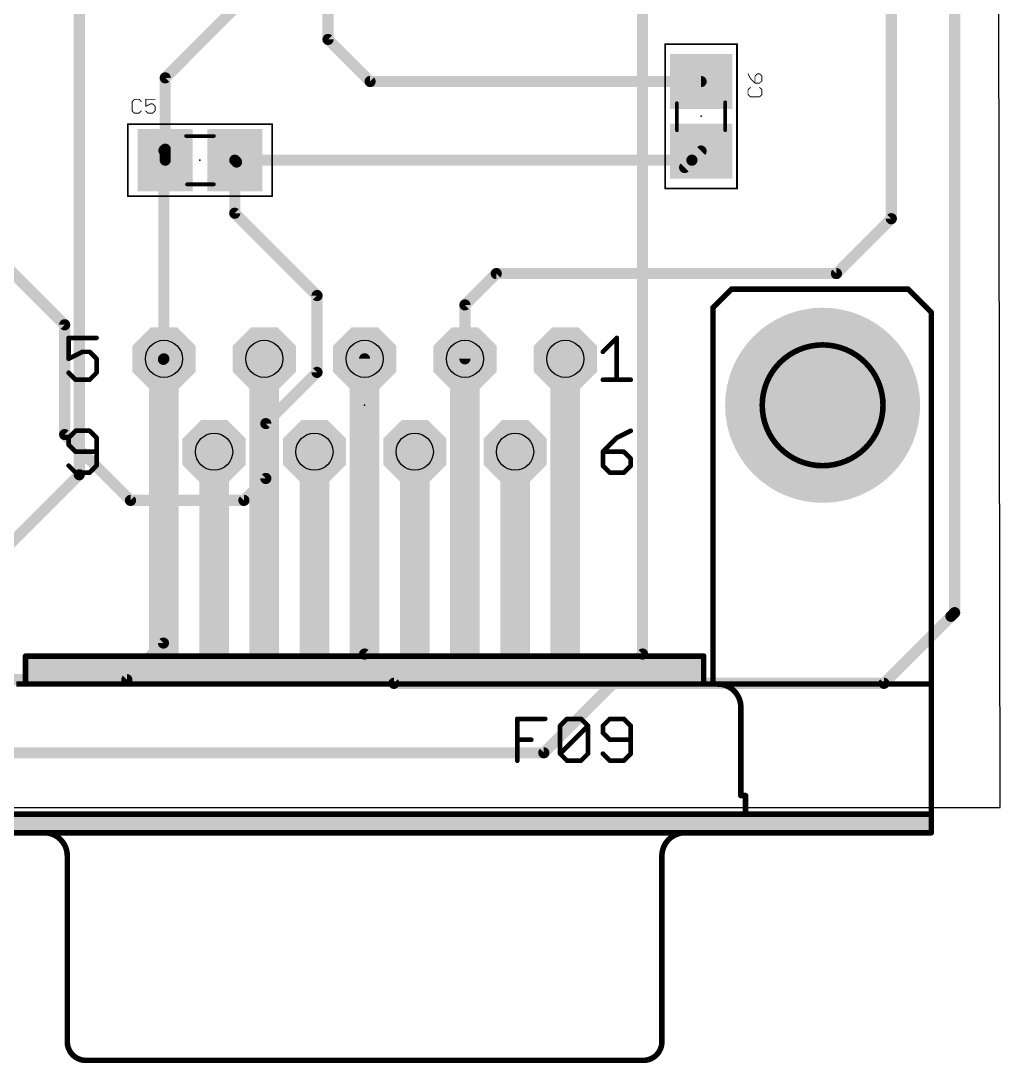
# Model space of a CAD drawing. Extents: x 0 to 100, y -7 to 67.
# Drawn here: x 73.6 to 100.38, y -6.98 to 21.51 of the extents above; entities that cross this region are included whole.
import ezdxf

# ---------------------------------------------------------------- set-up
doc = ezdxf.new("R2010")
doc.units = 0
for name, color, linetype in [('1', 12, 'CONTINUOUS'), ('16', 132, 'CONTINUOUS'), ('17', 110, 'CONTINUOUS'), ('20', 31, 'CONTINUOUS'), ('21', 253, 'CONTINUOUS'), ('23', 53, 'CONTINUOUS'), ('25', 253, 'CONTINUOUS'), ('29', 253, 'CONTINUOUS'), ('30', 253, 'CONTINUOUS'), ('39', 12, 'CONTINUOUS'), ('42', 132, 'CONTINUOUS'), ('44', 253, 'CONTINUOUS'), ('51', 253, 'CONTINUOUS')]:
    doc.layers.add(name, color=color, linetype=linetype)

# ---------------------------------------------------------------- blocks, each defined once
blk = doc.blocks.new('RECT')
blk.add_solid([(-0.5, -0.5), (0.5, -0.5), (-0.5, 0.5), (0.5, 0.5)])
blk = doc.blocks.new('OCTAGONP')
at = {"const_width": 0.5}
blk.add_lwpolyline([(-0.25, -0.1036), (-0.25, 0.1036), (-0.1036, 0.25), (0.1036, 0.25), (0.25, 0.1036), (0.25, -0.1036), (0.1036, -0.25), (-0.1036, -0.25), (-0.25, -0.1036), (-0.25, 0.1036)], dxfattribs=at)

msp = doc.modelspace()

# ---------------------------------------------------------------- linework, layer by layer
at = {"layer": '1', "const_width": 0.3048}
for points in [[(99.1313, 5.3313), (99.1313, 42.3687)], [(97.4, 16.1), (97.4, 41.5)], [(82, 26), (82, 21)], [(81, 23.4), (77.55, 19.95)], [(82, 21), (83.15, 19.85)], [(77.55, 19.95), (77.55, 18)], [(83.15, 19.85), (92.2, 19.85)], [(70, 18), (74.8, 13.2)], [(77.5136, 17.9636), (77.55, 18)], [(77.5136, 12.27), (77.5136, 17.9636)], [(77.55, 18), (77.55, 17.7)], [(91.95, 17.7), (92.2, 17.95)], [(79.45, 17.7), (91.95, 17.7)], [(79.5, 17.65), (79.45, 17.7)], [(79.45, 16.25), (79.45, 17.7)], [(91.75, 17.5), (91.95, 17.7)], [(81.7, 14), (79.45, 16.25)], [(95.9, 14.6), (97.4, 16.1)], [(85.7432, 13.7432), (86.6, 14.6)], [(86.6, 14.6), (95.9, 14.6)], [(81.7, 11.9), (81.7, 14)], [(85.7432, 12.27), (85.7432, 13.7432)], [(74.8, 13.2), (74.8, 10.2)], [(83, 4.2), (83, 12.27)], [(80.3, 10.5), (81.7, 11.9)], [(80.3, 9), (80.3, 10.5)], [(74.8, 10.2), (76.6, 8.4)], [(79.7, 8.4), (80.3, 9)], [(76.6, 8.4), (79.7, 8.4)], [(99.0894, 5.2894), (99.0313, 5.2313)], [(99.1313, 5.3313), (99.0894, 5.2894)], [(99.0313, 5.2313), (97.2, 3.4)], [(83.8, 3.4), (83, 4.2)], [(97.2, 3.4), (83.8, 3.4)]]:
    msp.add_lwpolyline(points, dxfattribs=at)
at = {"layer": '1', "const_width": 0.1524}
for points in [[(82.0539, 21.0539, 1), (81.9461, 20.9461)], [(81.9238, 21, 1), (82.0762, 21)], [(77.6262, 19.95, 1), (77.4738, 19.95)], [(77.4961, 20.0039, 1), (77.6039, 19.8961)], [(83.15, 19.9262, 1), (83.15, 19.7738)], [(83.0961, 19.7961, 1), (83.2039, 19.9039)], [(92.2, 19.7738, 1), (92.2, 19.9262)], [(77.5898, 17.9636, 1), (77.4374, 17.9636)], [(77.4597, 18.0175, 1), (77.5675, 17.9097)], [(77.6262, 18, 1), (77.4738, 18)], [(77.4738, 18, 1), (77.6262, 18)], [(77.6039, 17.9461, 1), (77.4961, 18.0539)], [(92.2539, 17.8961, 1), (92.1461, 18.0039)], [(77.4738, 17.7, 1), (77.6262, 17.7)], [(79.45, 17.7762, 1), (79.45, 17.6238)], [(79.5039, 17.7539, 1), (79.3961, 17.6461)], [(79.5262, 17.7, 1), (79.3738, 17.7)], [(79.4461, 17.5961, 1), (79.5539, 17.7039)], [(91.8961, 17.7539, 1), (92.0039, 17.6461)], [(92.0039, 17.6461, 1), (91.8961, 17.7539)], [(91.95, 17.6238, 1), (91.95, 17.7762)], [(91.6961, 17.5539, 1), (91.8039, 17.4461)], [(79.5039, 16.3039, 1), (79.3961, 16.1961)], [(79.3738, 16.25, 1), (79.5262, 16.25)], [(97.4539, 16.0461, 1), (97.3461, 16.1539)], [(97.3238, 16.1, 1), (97.4762, 16.1)], [(86.6, 14.6762, 1), (86.6, 14.5238)], [(86.6539, 14.5461, 1), (86.5461, 14.6539)], [(95.8461, 14.6539, 1), (95.9539, 14.5461)], [(95.9, 14.5238, 1), (95.9, 14.6762)], [(81.7762, 14, 1), (81.6238, 14)], [(81.6461, 13.9461, 1), (81.7539, 14.0539)], [(85.8194, 13.7432, 1), (85.667, 13.7432)], [(85.6893, 13.7971, 1), (85.7971, 13.6893)], [(74.8762, 13.2, 1), (74.7238, 13.2)], [(74.7461, 13.1461, 1), (74.8539, 13.2539)], [(77.4374, 12.27, 1), (77.5898, 12.27)], [(83.0762, 12.27, 1), (82.9238, 12.27)], [(85.667, 12.27, 1), (85.8194, 12.27)], [(81.6238, 11.9, 1), (81.7762, 11.9)], [(81.7539, 11.8461, 1), (81.6461, 11.9539)], [(80.3762, 10.5, 1), (80.2238, 10.5)], [(80.2461, 10.5539, 1), (80.3539, 10.4461)], [(74.8539, 10.2539, 1), (74.7461, 10.1461)], [(74.7238, 10.2, 1), (74.8762, 10.2)], [(80.3539, 8.9461, 1), (80.2461, 9.0539)], [(80.2238, 9, 1), (80.3762, 9)], [(76.6, 8.4762, 1), (76.6, 8.3238)], [(79.7, 8.3238, 1), (79.7, 8.4762)], [(76.5461, 8.3461, 1), (76.6539, 8.4539)], [(79.6461, 8.4539, 1), (79.7539, 8.3461)], [(99.0355, 5.3432, 1), (99.1432, 5.2355)], [(99.1432, 5.2355, 1), (99.0355, 5.3432)], [(99.1852, 5.2774, 1), (99.0774, 5.3852)], [(98.9774, 5.2852, 1), (99.0852, 5.1774)], [(99.0852, 5.1774, 1), (98.9774, 5.2852)], [(99.0551, 5.3313, 1), (99.2075, 5.3313)], [(83.0539, 4.2539, 1), (82.9461, 4.1461)], [(82.9238, 4.2, 1), (83.0762, 4.2)], [(83.8, 3.4762, 1), (83.8, 3.3238)], [(83.7461, 3.3461, 1), (83.8539, 3.4539)], [(97.1461, 3.4539, 1), (97.2539, 3.3461)], [(97.2, 3.3238, 1), (97.2, 3.4762)]]:
    msp.add_lwpolyline(points, format="xyb", dxfattribs=at)
at = {"layer": '16', "const_width": 0.3048}
for points in [[(90.6, 4.2), (90.6, 31.9)], [(75.2, 24.3), (75.2, 9.1)], [(77.5, 12.2564), (77.5136, 12.27)], [(77.5, 4.5), (77.5, 12.2564)], [(75.2, 9.1), (72, 5.9)], [(76.5, 3.5), (77.5, 4.5)], [(87.9, 1.5), (90.6, 4.2)], [(53.6, 3.5), (76.5, 3.5)], [(42.2, 1.5), (87.9, 1.5)]]:
    msp.add_lwpolyline(points, dxfattribs=at)
at = {"layer": '16', "const_width": 0.1524}
for points in [[(77.5762, 12.2564, 1), (77.4238, 12.2564)], [(77.4461, 12.3103, 1), (77.5539, 12.2025)], [(77.5675, 12.2161, 1), (77.4597, 12.3239)], [(75.1238, 9.1, 1), (75.2762, 9.1)], [(75.2539, 9.0461, 1), (75.1461, 9.1539)], [(77.4238, 4.5, 1), (77.5762, 4.5)], [(77.5539, 4.4461, 1), (77.4461, 4.5539)], [(90.5238, 4.2, 1), (90.6762, 4.2)], [(90.6539, 4.1461, 1), (90.5461, 4.2539)], [(76.4461, 3.5539, 1), (76.5539, 3.4461)], [(76.5, 3.4238, 1), (76.5, 3.5762)], [(87.8461, 1.5539, 1), (87.9539, 1.4461)], [(87.9, 1.4238, 1), (87.9, 1.5762)]]:
    msp.add_lwpolyline(points, format="xyb", dxfattribs=at)
at = {"layer": '20'}
for p, q in [((100.3761, 0.006), (100.2561, 66.706)), ((0.0561, 0.006), (100.3761, 0.006))]:
    msp.add_line(p, q, dxfattribs=at)
msp.add_circle((95.5222, 11), 1.651, dxfattribs=at)
at = {"layer": '21'}
for points, const_width in [([(93.033, 14.175), (92.525, 13.667)], 0.1524), ([(93.033, 14.175), (97.859, 14.175)], 0.1524), ([(97.859, 14.175), (98.494, 13.54)], 0.1524), ([(92.525, 13.667), (92.525, 3.38)], 0.1524), ([(98.494, 13.54), (98.494, 3.507)], 0.1524), ([(75.6718, 12.8425), (74.9091, 12.8425)], 0.127), ([(74.9091, 12.8425), (74.9091, 12.2705)], 0.127), ([(89.5141, 12.4611), (89.8954, 12.8425)], 0.127), ([(89.8954, 12.8425), (89.8954, 11.6985)], 0.127), ([(74.9091, 12.2705), (75.2904, 12.4611)], 0.127), ([(75.2904, 12.4611), (75.4811, 12.4611)], 0.127), ([(75.4811, 12.4611), (75.6718, 12.2705)], 0.127), ([(75.6718, 12.2705), (75.6718, 11.8892)], 0.127), ([(75.0998, 11.6985), (74.9091, 11.8892)], 0.127), ([(75.4811, 11.6985), (75.0998, 11.6985)], 0.127), ([(75.6718, 11.8892), (75.4811, 11.6985)], 0.127), ([(89.5141, 11.6985), (90.2768, 11.6985)], 0.127), ([(75.0998, 10.3025), (74.9091, 10.1118)], 0.127), ([(75.4811, 10.3025), (75.0998, 10.3025)], 0.127), ([(75.6718, 10.1118), (75.4811, 10.3025)], 0.127), ([(90.2768, 10.3025), (89.8954, 10.1118)], 0.127), ([(74.9091, 10.1118), (74.9091, 9.9212)], 0.127), ([(74.9091, 9.9212), (75.0998, 9.7305)], 0.127), ([(75.6718, 9.3492), (75.6718, 10.1118)], 0.127), ([(89.8954, 10.1118), (89.5141, 9.7305)], 0.127), ([(75.0998, 9.7305), (75.6718, 9.7305)], 0.127), ([(89.5141, 9.7305), (89.5141, 9.3492)], 0.127), ([(90.0861, 9.7305), (89.5141, 9.7305)], 0.127), ([(90.2768, 9.5398), (90.0861, 9.7305)], 0.127), ([(74.9091, 9.3492), (75.0998, 9.1585)], 0.127), ([(75.4811, 9.1585), (75.6718, 9.3492)], 0.127), ([(89.5141, 9.3492), (89.7048, 9.1585)], 0.127), ([(90.0861, 9.1585), (90.2768, 9.3492)], 0.127), ([(90.2768, 9.3492), (90.2768, 9.5398)], 0.127), ([(75.0998, 9.1585), (75.4811, 9.1585)], 0.127), ([(89.7048, 9.1585), (90.0861, 9.1585)], 0.127), ([(92.271, 4.142), (73.729, 4.142)], 0.1524), ([(73.729, 3.38), (73.729, 4.142)], 0.1524), ([(92.271, 3.38), (92.271, 4.142)], 0.1524), ([(73.729, 3.38), (73.475, 3.38)], 0.1524), ([(92.271, 3.38), (73.729, 3.38)], 0.1524), ([(92.525, 3.38), (92.271, 3.38)], 0.1524), ([(93.414, 3.38), (92.525, 3.38)], 0.1524), ([(98.494, 3.38), (93.414, 3.38)], 0.1524), ([(98.494, 3.38), (98.494, 3.507)], 0.1524), ([(98.494, 3.38), (98.494, 0.332)], 0.1524), ([(93.287, 2.745), (93.287, 0.332)], 0.1524), ([(87.1753, 1.2845), (87.1753, 2.4285)], 0.127), ([(87.1753, 2.4285), (87.938, 2.4285)], 0.127), ([(88.3447, 2.2378), (88.5354, 2.4285)], 0.127), ([(88.3447, 1.4752), (88.3447, 2.2378)], 0.127), ([(88.3447, 1.4752), (89.1074, 2.2378)], 0.127), ([(88.5354, 2.4285), (88.9167, 2.4285)], 0.127), ([(88.9167, 2.4285), (89.1074, 2.2378)], 0.127), ([(89.1074, 2.2378), (89.1074, 1.4752)], 0.127), ([(89.7048, 2.4285), (89.5141, 2.2378)], 0.127), ([(89.5141, 2.2378), (89.5141, 2.0472)], 0.127), ([(90.0861, 2.4285), (89.7048, 2.4285)], 0.127), ([(90.2767, 2.2378), (90.0861, 2.4285)], 0.127), ([(90.2767, 1.4752), (90.2767, 2.2378)], 0.127), ([(89.5141, 2.0472), (89.7048, 1.8565)], 0.127), ([(87.1753, 1.8565), (87.5566, 1.8565)], 0.127), ([(89.7048, 1.8565), (90.2767, 1.8565)], 0.127), ([(88.5354, 1.2845), (88.3447, 1.4752)], 0.127), ([(89.1074, 1.4752), (88.9167, 1.2845)], 0.127), ([(89.5141, 1.4752), (89.7048, 1.2845)], 0.127), ([(90.0861, 1.2845), (90.2767, 1.4752)], 0.127), ([(88.9167, 1.2845), (88.5354, 1.2845)], 0.127), ([(89.7048, 1.2845), (90.0861, 1.2845)], 0.127), ([(93.414, 0.332), (93.287, 0.332)], 0.1524), ([(93.414, 0.332), (93.414, -0.176)], 0.1524), ([(98.494, 0.332), (98.494, -0.176)], 0.1524), ([(93.414, -0.176), (72.586, -0.176)], 0.1524), ([(95.954, -0.176), (93.414, -0.176)], 0.1524), ([(98.494, -0.176), (95.954, -0.176)], 0.1524), ([(98.494, -0.176), (98.494, -0.684)], 0.1524), ([(75.253, -0.684), (67.506, -0.684)], 0.1524), ([(75.253, -0.684), (90.747, -0.684)], 0.1524), ([(98.494, -0.684), (90.747, -0.684)], 0.1524), ([(74.872, -1.319), (74.872, -6.399)], 0.1524), ([(91.128, -1.319), (91.128, -6.399)], 0.1524), ([(75.634, -6.907), (75.38, -6.907)], 0.1524), ([(90.366, -6.907), (75.634, -6.907)], 0.1524), ([(90.62, -6.907), (90.366, -6.907)], 0.1524)]:
    msp.add_lwpolyline(points, dxfattribs=dict(at, const_width=const_width))
for points, const_width in [([(93.033, 14.2131, 1), (93.033, 14.1369)], 0.0762), ([(93.0599, 14.1481, 1), (93.0061, 14.2019)], 0.0762), ([(97.8859, 14.2019, 1), (97.8321, 14.1481)], 0.0762), ([(97.859, 14.1369, 1), (97.859, 14.2131)], 0.0762), ([(92.5631, 13.667, 1), (92.4869, 13.667)], 0.0762), ([(92.4981, 13.6939, 1), (92.5519, 13.6401)], 0.0762), ([(98.5321, 13.54, 1), (98.4559, 13.54)], 0.0762), ([(98.4671, 13.5131, 1), (98.5209, 13.5669)], 0.0762), ([(74.9409, 12.8425, 1), (74.8774, 12.8425)], 0.0635), ([(74.9091, 12.8742, 1), (74.9091, 12.8107)], 0.0635), ([(75.6718, 12.8107, 1), (75.6718, 12.8742)], 0.0635), ([(89.9272, 12.8425, 1), (89.8637, 12.8425)], 0.0635), ([(89.9179, 12.82, 1), (89.873, 12.8649)], 0.0635), ([(95.5222, 9.349, 1), (95.5222, 12.651, 1), (95.5222, 9.349)], 0.1524), ([(74.8949, 12.2989, 1), (74.9233, 12.2421)], 0.0635), ([(74.8774, 12.2705, 1), (74.9409, 12.2705)], 0.0635), ([(75.2904, 12.4929, 1), (75.2904, 12.4294)], 0.0635), ([(75.3046, 12.4328, 1), (75.2762, 12.4895)], 0.0635), ([(75.5035, 12.4836, 1), (75.4586, 12.4387)], 0.0635), ([(75.4811, 12.4294, 1), (75.4811, 12.4929)], 0.0635), ([(75.7035, 12.2705, 1), (75.64, 12.2705)], 0.0635), ([(75.6493, 12.248, 1), (75.6942, 12.2929)], 0.0635), ([(89.4917, 12.4836, 1), (89.5366, 12.4387)], 0.0635), ([(74.9316, 11.9116, 1), (74.8867, 11.8667)], 0.0635), ([(75.0998, 11.7303, 1), (75.0998, 11.6668)], 0.0635), ([(75.0773, 11.676, 1), (75.1222, 11.721)], 0.0635), ([(75.4586, 11.721, 1), (75.5035, 11.676)], 0.0635), ([(75.4811, 11.6668, 1), (75.4811, 11.7303)], 0.0635), ([(75.64, 11.8892, 1), (75.7035, 11.8892)], 0.0635), ([(75.6942, 11.8667, 1), (75.6493, 11.9116)], 0.0635), ([(89.5141, 11.7303, 1), (89.5141, 11.6668)], 0.0635), ([(89.8637, 11.6985, 1), (89.9272, 11.6985)], 0.0635), ([(90.2768, 11.6668, 1), (90.2768, 11.7303)], 0.0635), ([(75.0998, 10.3342, 1), (75.0998, 10.2707)], 0.0635), ([(75.1222, 10.28, 1), (75.0773, 10.3249)], 0.0635), ([(75.5035, 10.3249, 1), (75.4586, 10.28)], 0.0635), ([(75.4811, 10.2707, 1), (75.4811, 10.3342)], 0.0635), ([(90.291, 10.2741, 1), (90.2626, 10.3309)], 0.0635), ([(74.9409, 10.1118, 1), (74.8774, 10.1118)], 0.0635), ([(74.8867, 10.1343, 1), (74.9316, 10.0894)], 0.0635), ([(74.9316, 9.9436, 1), (74.8867, 9.8987)], 0.0635), ([(75.7035, 10.1118, 1), (75.64, 10.1118)], 0.0635), ([(75.6493, 10.0894, 1), (75.6942, 10.1343)], 0.0635), ([(89.8812, 10.1402, 1), (89.9096, 10.0834)], 0.0635), ([(89.9179, 10.0894, 1), (89.873, 10.1343)], 0.0635), ([(74.8774, 9.9212, 1), (74.9409, 9.9212)], 0.0635), ([(75.0998, 9.7622, 1), (75.0998, 9.6987)], 0.0635), ([(75.0773, 9.708, 1), (75.1222, 9.7529)], 0.0635), ([(75.6718, 9.6987, 1), (75.6718, 9.7622)], 0.0635), ([(89.5459, 9.7305, 1), (89.4824, 9.7305)], 0.0635), ([(89.5141, 9.7622, 1), (89.5141, 9.6987)], 0.0635), ([(89.4917, 9.7529, 1), (89.5366, 9.708)], 0.0635), ([(90.1085, 9.7529, 1), (90.0636, 9.708)], 0.0635), ([(90.0861, 9.6987, 1), (90.0861, 9.7622)], 0.0635), ([(74.9316, 9.3716, 1), (74.8867, 9.3267)], 0.0635), ([(75.6942, 9.3267, 1), (75.6493, 9.3716)], 0.0635), ([(89.5366, 9.3716, 1), (89.4917, 9.3267)], 0.0635), ([(90.3085, 9.5398, 1), (90.245, 9.5398)], 0.0635), ([(90.2543, 9.5174, 1), (90.2992, 9.5623)], 0.0635), ([(90.2992, 9.3267, 1), (90.2543, 9.3716)], 0.0635), ([(75.0998, 9.1903, 1), (75.0998, 9.1267)], 0.0635), ([(75.0773, 9.136, 1), (75.1222, 9.181)], 0.0635), ([(75.4586, 9.181, 1), (75.5035, 9.136)], 0.0635), ([(75.4811, 9.1267, 1), (75.4811, 9.1903)], 0.0635), ([(75.64, 9.3492, 1), (75.7035, 9.3492)], 0.0635), ([(89.4824, 9.3492, 1), (89.5459, 9.3492)], 0.0635), ([(89.7048, 9.1903, 1), (89.7048, 9.1267)], 0.0635), ([(89.6823, 9.136, 1), (89.7272, 9.181)], 0.0635), ([(90.0636, 9.181, 1), (90.1085, 9.136)], 0.0635), ([(90.0861, 9.1267, 1), (90.0861, 9.1903)], 0.0635), ([(90.245, 9.3492, 1), (90.3085, 9.3492)], 0.0635), ([(73.729, 4.1801, 1), (73.729, 4.1039)], 0.0762), ([(73.7671, 4.142, 1), (73.6909, 4.142)], 0.0762), ([(92.3091, 4.142, 1), (92.2329, 4.142)], 0.0762), ([(92.271, 4.1039, 1), (92.271, 4.1801)], 0.0762), ([(73.729, 3.4181, 1), (73.729, 3.3419)], 0.0762), ([(73.729, 3.3419, 1), (73.729, 3.4181)], 0.0762), ([(92.271, 3.4181, 1), (92.271, 3.3419)], 0.0762), ([(92.271, 3.3419, 1), (92.271, 3.4181)], 0.0762), ([(92.525, 3.4181, 1), (92.525, 3.3419)], 0.0762), ([(92.525, 3.3419, 1), (92.525, 3.4181)], 0.0762), ([(93.287, 2.745, 0.4142), (92.652, 3.38)], 0.1524), ([(92.652, 3.4181, 1), (92.652, 3.3419)], 0.0762), ([(93.414, 3.4181, 1), (93.414, 3.3419)], 0.0762), ([(93.414, 3.3419, 1), (93.414, 3.4181)], 0.0762), ([(98.5321, 3.507, 1), (98.4559, 3.507)], 0.0762), ([(98.4559, 3.507, 1), (98.5321, 3.507)], 0.0762), ([(98.5321, 3.38, 1), (98.4559, 3.38)], 0.0762), ([(98.494, 3.3419, 1), (98.494, 3.4181)], 0.0762), ([(73.6909, 3.38, 1), (73.7671, 3.38)], 0.0762), ([(92.2329, 3.38, 1), (92.3091, 3.38)], 0.0762), ([(92.4869, 3.38, 1), (92.5631, 3.38)], 0.0762), ([(98.4559, 3.38, 1), (98.5321, 3.38)], 0.0762), ([(93.3251, 2.745, 1), (93.2489, 2.745)], 0.0762), ([(93.2489, 2.745, 1), (93.3251, 2.745)], 0.0762), ([(87.1753, 2.4602, 1), (87.1753, 2.3967)], 0.0635), ([(87.2071, 2.4285, 1), (87.1436, 2.4285)], 0.0635), ([(87.938, 2.3967, 1), (87.938, 2.4602)], 0.0635), ([(88.3222, 2.2603, 1), (88.3672, 2.2154)], 0.0635), ([(88.3765, 2.2378, 1), (88.313, 2.2378)], 0.0635), ([(88.5354, 2.4602, 1), (88.5354, 2.3967)], 0.0635), ([(88.5578, 2.406, 1), (88.5129, 2.4509)], 0.0635), ([(88.9391, 2.4509, 1), (88.8942, 2.406)], 0.0635), ([(88.9167, 2.3967, 1), (88.9167, 2.4602)], 0.0635), ([(89.1391, 2.2378, 1), (89.0756, 2.2378)], 0.0635), ([(89.1298, 2.2154, 1), (89.0849, 2.2603)], 0.0635), ([(89.0849, 2.2154, 1), (89.1298, 2.2603)], 0.0635), ([(89.5458, 2.2378, 1), (89.4823, 2.2378)], 0.0635), ([(89.4916, 2.2603, 1), (89.5365, 2.2154)], 0.0635), ([(89.7048, 2.4602, 1), (89.7048, 2.3967)], 0.0635), ([(89.7272, 2.406, 1), (89.6823, 2.4509)], 0.0635), ([(90.1085, 2.4509, 1), (90.0636, 2.406)], 0.0635), ([(90.0861, 2.3967, 1), (90.0861, 2.4602)], 0.0635), ([(90.3085, 2.2378, 1), (90.245, 2.2378)], 0.0635), ([(90.2543, 2.2154, 1), (90.2992, 2.2603)], 0.0635), ([(89.4823, 2.0472, 1), (89.5458, 2.0472)], 0.0635), ([(89.5365, 2.0696, 1), (89.4916, 2.0247)], 0.0635), ([(87.1753, 1.8882, 1), (87.1753, 1.8247)], 0.0635), ([(87.5566, 1.8247, 1), (87.5566, 1.8882)], 0.0635), ([(89.7048, 1.8882, 1), (89.7048, 1.8247)], 0.0635), ([(89.6823, 1.834, 1), (89.7272, 1.8789)], 0.0635), ([(90.2767, 1.8247, 1), (90.2767, 1.8882)], 0.0635), ([(88.3672, 1.4976, 1), (88.3222, 1.4527)], 0.0635), ([(88.3222, 1.4976, 1), (88.3672, 1.4527)], 0.0635), ([(88.313, 1.4752, 1), (88.3765, 1.4752)], 0.0635), ([(89.0756, 1.4752, 1), (89.1391, 1.4752)], 0.0635), ([(89.1298, 1.4527, 1), (89.0849, 1.4976)], 0.0635), ([(89.5365, 1.4976, 1), (89.4916, 1.4527)], 0.0635), ([(90.245, 1.4752, 1), (90.3085, 1.4752)], 0.0635), ([(90.2992, 1.4527, 1), (90.2543, 1.4976)], 0.0635), ([(87.1436, 1.2845, 1), (87.2071, 1.2845)], 0.0635), ([(88.5354, 1.3162, 1), (88.5354, 1.2528)], 0.0635), ([(88.5129, 1.262, 1), (88.5578, 1.307)], 0.0635), ([(88.8942, 1.307, 1), (88.9391, 1.262)], 0.0635), ([(88.9167, 1.2528, 1), (88.9167, 1.3162)], 0.0635), ([(89.7048, 1.3162, 1), (89.7048, 1.2528)], 0.0635), ([(89.6823, 1.262, 1), (89.7272, 1.307)], 0.0635), ([(90.0636, 1.307, 1), (90.1085, 1.262)], 0.0635), ([(90.0861, 1.2528, 1), (90.0861, 1.3162)], 0.0635), ([(93.287, 0.3701, 1), (93.287, 0.2939)], 0.0762), ([(93.2489, 0.332, 1), (93.3251, 0.332)], 0.0762), ([(93.4521, 0.332, 1), (93.3759, 0.332)], 0.0762), ([(93.414, 0.2939, 1), (93.414, 0.3701)], 0.0762), ([(98.5321, 0.332, 1), (98.4559, 0.332)], 0.0762), ([(98.4559, 0.332, 1), (98.5321, 0.332)], 0.0762), ([(93.414, -0.1379, 1), (93.414, -0.2141)], 0.0762), ([(93.3759, -0.176, 1), (93.4521, -0.176)], 0.0762), ([(93.414, -0.2141, 1), (93.414, -0.1379)], 0.0762), ([(95.954, -0.1379, 1), (95.954, -0.2141)], 0.0762), ([(95.954, -0.2141, 1), (95.954, -0.1379)], 0.0762), ([(98.5321, -0.176, 1), (98.4559, -0.176)], 0.0762), ([(98.4559, -0.176, 1), (98.5321, -0.176)], 0.0762), ([(98.494, -0.2141, 1), (98.494, -0.1379)], 0.0762), ([(74.872, -1.319, 0.4142), (74.237, -0.684)], 0.1524), ([(74.237, -0.6459, 1), (74.237, -0.7221)], 0.0762), ([(75.253, -0.6459, 1), (75.253, -0.7221)], 0.0762), ([(75.253, -0.7221, 1), (75.253, -0.6459)], 0.0762), ([(90.747, -0.6459, 1), (90.747, -0.7221)], 0.0762), ([(90.747, -0.7221, 1), (90.747, -0.6459)], 0.0762), ([(91.763, -0.684, 0.4142), (91.128, -1.319)], 0.1524), ([(91.763, -0.7221, 1), (91.763, -0.6459)], 0.0762), ([(98.4559, -0.684, 1), (98.5321, -0.684)], 0.0762), ([(98.494, -0.7221, 1), (98.494, -0.6459)], 0.0762), ([(74.9101, -1.319, 1), (74.8339, -1.319)], 0.0762), ([(74.8339, -1.319, 1), (74.9101, -1.319)], 0.0762), ([(91.1661, -1.319, 1), (91.0899, -1.319)], 0.0762), ([(91.0899, -1.319, 1), (91.1661, -1.319)], 0.0762), ([(74.872, -6.399, 0.4142), (75.38, -6.907)], 0.1524), ([(74.9101, -6.399, 1), (74.8339, -6.399)], 0.0762), ([(74.8339, -6.399, 1), (74.9101, -6.399)], 0.0762), ([(90.62, -6.907, 0.4142), (91.128, -6.399)], 0.1524), ([(91.1661, -6.399, 1), (91.0899, -6.399)], 0.0762), ([(91.0899, -6.399, 1), (91.1661, -6.399)], 0.0762), ([(75.38, -6.8689, 1), (75.38, -6.9451)], 0.0762), ([(75.38, -6.9451, 1), (75.38, -6.8689)], 0.0762), ([(75.634, -6.8689, 1), (75.634, -6.9451)], 0.0762), ([(75.634, -6.9451, 1), (75.634, -6.8689)], 0.0762), ([(90.366, -6.8689, 1), (90.366, -6.9451)], 0.0762), ([(90.366, -6.9451, 1), (90.366, -6.8689)], 0.0762), ([(90.62, -6.8689, 1), (90.62, -6.9451)], 0.0762), ([(90.62, -6.9451, 1), (90.62, -6.8689)], 0.0762)]:
    msp.add_lwpolyline(points, format="xyb", dxfattribs=dict(at, const_width=const_width))
at = {"layer": '23'}
for p in [(92.2, 18.9), (78.5, 17.7), (83, 11)]:
    msp.add_point(p, dxfattribs=at)
at = {"layer": '25', "const_width": 0.0254}
for points in [[(93.4824, 20.0627), (93.5459, 19.9356)], [(93.5459, 19.9356), (93.673, 19.8085)], [(93.7366, 20.0627), (93.673, 19.9992)], [(93.673, 19.9992), (93.673, 19.8085)], [(93.8001, 20.0627), (93.7366, 20.0627)], [(93.8637, 19.9992), (93.8001, 20.0627)], [(93.8637, 19.872), (93.8637, 19.9992)], [(93.5459, 19.6885), (93.4824, 19.6249)], [(93.673, 19.8085), (93.8001, 19.8085)], [(93.8001, 19.8085), (93.8637, 19.872)], [(93.8637, 19.6249), (93.8001, 19.6885)], [(76.7063, 19.364), (76.6427, 19.3005)], [(76.8334, 19.364), (76.7063, 19.364)], [(76.8969, 19.3005), (76.8334, 19.364)], [(77.2711, 19.364), (77.0169, 19.364)], [(77.0169, 19.364), (77.0169, 19.1734)], [(93.4824, 19.6249), (93.4824, 19.4978)], [(93.4824, 19.4978), (93.5459, 19.4343)], [(93.5459, 19.4343), (93.8001, 19.4343)], [(93.8001, 19.4343), (93.8637, 19.4978)], [(93.8637, 19.4978), (93.8637, 19.6249)], [(76.6427, 19.3005), (76.6427, 19.0463)], [(77.0169, 19.1734), (77.144, 19.2369)], [(77.144, 19.2369), (77.2076, 19.2369)], [(77.2076, 19.2369), (77.2711, 19.1734)], [(77.2711, 19.1734), (77.2711, 19.0463)], [(76.6427, 19.0463), (76.7063, 18.9827)], [(76.7063, 18.9827), (76.8334, 18.9827)], [(76.8334, 18.9827), (76.8969, 19.0463)], [(77.0805, 18.9827), (77.0169, 19.0463)], [(77.2076, 18.9827), (77.0805, 18.9827)], [(77.2711, 19.0463), (77.2076, 18.9827)]]:
    msp.add_lwpolyline(points, dxfattribs=at)
at = {"layer": '25', "const_width": 0.0127}
for points in [[(93.4881, 20.0655, 1), (93.4767, 20.0599)], [(93.5504, 19.9401, 1), (93.5414, 19.9311)], [(93.5403, 19.9328, 1), (93.5516, 19.9384)], [(93.6685, 20.0036, 1), (93.6775, 19.9947)], [(93.6794, 19.9992, 1), (93.6667, 19.9992)], [(93.7366, 20.0691, 1), (93.7366, 20.0564)], [(93.7411, 20.0582, 1), (93.7321, 20.0672)], [(93.8046, 20.0672, 1), (93.7957, 20.0582)], [(93.8001, 20.0564, 1), (93.8001, 20.0691)], [(93.8701, 19.9992, 1), (93.8574, 19.9992)], [(93.8592, 19.9947, 1), (93.8682, 20.0036)], [(93.5504, 19.684, 1), (93.5414, 19.693)], [(93.673, 19.8148, 1), (93.673, 19.8021)], [(93.6667, 19.8085, 1), (93.6794, 19.8085)], [(93.6685, 19.804, 1), (93.6775, 19.813)], [(93.7957, 19.813, 1), (93.8046, 19.804)], [(93.8046, 19.693, 1), (93.7957, 19.684)], [(93.8001, 19.8021, 1), (93.8001, 19.8148)], [(93.8574, 19.872, 1), (93.8701, 19.872)], [(93.8682, 19.8676, 1), (93.8592, 19.8765)], [(76.7063, 19.3704, 1), (76.7063, 19.3577)], [(76.7107, 19.3595, 1), (76.7018, 19.3685)], [(76.8379, 19.3685, 1), (76.8289, 19.3595)], [(76.8334, 19.3577, 1), (76.8334, 19.3704)], [(77.0169, 19.3704, 1), (77.0169, 19.3577)], [(77.0233, 19.364, 1), (77.0106, 19.364)], [(77.2711, 19.3577, 1), (77.2711, 19.3704)], [(93.4887, 19.6249, 1), (93.476, 19.6249)], [(93.4779, 19.6294, 1), (93.4869, 19.6205)], [(93.4869, 19.5023, 1), (93.4779, 19.4933)], [(93.476, 19.4978, 1), (93.4887, 19.4978)], [(93.5459, 19.4406, 1), (93.5459, 19.4279)], [(93.5414, 19.4298, 1), (93.5504, 19.4388)], [(93.7957, 19.4388, 1), (93.8046, 19.4298)], [(93.8001, 19.4279, 1), (93.8001, 19.4406)], [(93.8701, 19.6249, 1), (93.8574, 19.6249)], [(93.8574, 19.4978, 1), (93.8701, 19.4978)], [(93.8592, 19.6205, 1), (93.8682, 19.6294)], [(93.8682, 19.4933, 1), (93.8592, 19.5023)], [(76.6382, 19.305, 1), (76.6472, 19.296)], [(76.6491, 19.3005, 1), (76.6364, 19.3005)], [(76.8924, 19.296, 1), (76.9014, 19.305)], [(77.0141, 19.179, 1), (77.0197, 19.1677)], [(77.0106, 19.1734, 1), (77.0233, 19.1734)], [(77.144, 19.2433, 1), (77.144, 19.2306)], [(77.1469, 19.2312, 1), (77.1412, 19.2426)], [(77.2121, 19.2414, 1), (77.2031, 19.2324)], [(77.2076, 19.2306, 1), (77.2076, 19.2433)], [(77.2775, 19.1734, 1), (77.2648, 19.1734)], [(77.2666, 19.1689, 1), (77.2756, 19.1779)], [(76.6472, 19.0507, 1), (76.6382, 19.0418)], [(76.6364, 19.0463, 1), (76.6491, 19.0463)], [(76.7063, 18.9891, 1), (76.7063, 18.9764)], [(76.7018, 18.9782, 1), (76.7107, 18.9872)], [(76.8289, 18.9872, 1), (76.8379, 18.9782)], [(76.8334, 18.9764, 1), (76.8334, 18.9891)], [(76.9014, 19.0418, 1), (76.8924, 19.0507)], [(77.0214, 19.0507, 1), (77.0124, 19.0418)], [(77.0805, 18.9891, 1), (77.0805, 18.9764)], [(77.076, 18.9782, 1), (77.0849, 18.9872)], [(77.2031, 18.9872, 1), (77.2121, 18.9782)], [(77.2076, 18.9764, 1), (77.2076, 18.9891)], [(77.2648, 19.0463, 1), (77.2775, 19.0463)], [(77.2756, 19.0418, 1), (77.2666, 19.0507)]]:
    msp.add_lwpolyline(points, format="xyb", dxfattribs=at)
at = {"layer": '29', "const_width": 1.7526}
msp.add_lwpolyline([(95.5222, 10.1237, 1), (95.5222, 11.8763, 1), (95.5222, 10.1237)], format="xyb", dxfattribs=at)
at = {"layer": '30', "const_width": 1.7526}
msp.add_lwpolyline([(95.5222, 10.1237, 1), (95.5222, 11.8763, 1), (95.5222, 10.1237)], format="xyb", dxfattribs=at)
at = {"layer": '39', "const_width": 0.0508}
for points in [[(91.217, 16.927), (91.217, 20.873)], [(91.217, 20.873), (93.183, 20.873)], [(93.183, 20.873), (93.183, 16.927)], [(76.527, 18.683), (80.473, 18.683)], [(76.527, 16.717), (76.527, 18.683)], [(80.473, 18.683), (80.473, 16.717)], [(93.183, 16.927), (91.217, 16.927)], [(80.473, 16.717), (76.527, 16.717)]]:
    msp.add_lwpolyline(points, dxfattribs=at)
at = {"layer": '39', "const_width": 0.0254}
for points in [[(91.2297, 20.873, 1), (91.2043, 20.873)], [(91.217, 20.8857, 1), (91.217, 20.8603)], [(93.1957, 20.873, 1), (93.1703, 20.873)], [(93.183, 20.8603, 1), (93.183, 20.8857)], [(76.527, 18.6957, 1), (76.527, 18.6703)], [(76.5397, 18.683, 1), (76.5143, 18.683)], [(80.4857, 18.683, 1), (80.4603, 18.683)], [(80.473, 18.6703, 1), (80.473, 18.6957)], [(91.217, 16.9397, 1), (91.217, 16.9143)], [(91.2043, 16.927, 1), (91.2297, 16.927)], [(93.1703, 16.927, 1), (93.1957, 16.927)], [(93.183, 16.9143, 1), (93.183, 16.9397)], [(76.527, 16.7297, 1), (76.527, 16.7043)], [(76.5143, 16.717, 1), (76.5397, 16.717)], [(80.4603, 16.717, 1), (80.4857, 16.717)], [(80.473, 16.7043, 1), (80.473, 16.7297)]]:
    msp.add_lwpolyline(points, format="xyb", dxfattribs=at)
at = {"layer": '42', "const_width": 2.667}
msp.add_lwpolyline([(95.5222, 9.6665, 1), (95.5222, 12.3335, 1), (95.5222, 9.6665)], format="xyb", dxfattribs=at)
at = {"layer": '44'}
for centre in [(77.5136, 12.27), (80.2568, 12.27), (83, 12.27), (85.7432, 12.27), (88.4864, 12.27), (78.8852, 9.73), (81.6284, 9.73), (84.3716, 9.73), (87.1148, 9.73)]:
    msp.add_circle(centre, 0.508, dxfattribs=at)
at = {"layer": '51'}
for points, const_width in [([(91.54, 19.256), (91.54, 18.519)], 0.1016), ([(92.86, 19.281), (92.86, 18.519)], 0.1016), ([(78.119, 18.36), (78.881, 18.36)], 0.1016), ([(78.144, 17.04), (78.881, 17.04)], 0.1016), ([(77.5136, 12.143), (77.5136, 11.127)], 0.8128), ([(80.2568, 12.143), (80.2568, 11.127)], 0.8128), ([(83, 12.143), (83, 11.127)], 0.8128), ([(85.7432, 12.143), (85.7432, 11.127)], 0.8128), ([(88.4864, 12.143), (88.4864, 11.127)], 0.8128), ([(78.8852, 9.603), (78.8852, 8.587)], 0.8128), ([(81.6284, 9.603), (81.6284, 8.587)], 0.8128), ([(84.3716, 9.603), (84.3716, 8.587)], 0.8128), ([(87.1148, 9.603), (87.1148, 8.587)], 0.8128)]:
    msp.add_lwpolyline(points, dxfattribs=dict(at, const_width=const_width))
for points, const_width in [([(91.5654, 19.256, 1), (91.5146, 19.256)], 0.0508), ([(92.8854, 19.281, 1), (92.8346, 19.281)], 0.0508), ([(91.5146, 18.519, 1), (91.5654, 18.519)], 0.0508), ([(92.8346, 18.519, 1), (92.8854, 18.519)], 0.0508), ([(78.119, 18.3854, 1), (78.119, 18.3346)], 0.0508), ([(78.881, 18.3346, 1), (78.881, 18.3854)], 0.0508), ([(78.144, 17.0654, 1), (78.144, 17.0146)], 0.0508), ([(78.881, 17.0146, 1), (78.881, 17.0654)], 0.0508), ([(77.7168, 12.143, 1), (77.3104, 12.143)], 0.4064), ([(80.46, 12.143, 1), (80.0536, 12.143)], 0.4064), ([(83.2032, 12.143, 1), (82.7968, 12.143)], 0.4064), ([(85.9464, 12.143, 1), (85.54, 12.143)], 0.4064), ([(88.6896, 12.143, 1), (88.2832, 12.143)], 0.4064), ([(77.3104, 11.127, 1), (77.7168, 11.127)], 0.4064), ([(80.0536, 11.127, 1), (80.46, 11.127)], 0.4064), ([(82.7968, 11.127, 1), (83.2032, 11.127)], 0.4064), ([(85.54, 11.127, 1), (85.9464, 11.127)], 0.4064), ([(88.2832, 11.127, 1), (88.6896, 11.127)], 0.4064), ([(79.0884, 9.603, 1), (78.682, 9.603)], 0.4064), ([(81.8316, 9.603, 1), (81.4252, 9.603)], 0.4064), ([(84.5748, 9.603, 1), (84.1684, 9.603)], 0.4064), ([(87.318, 9.603, 1), (86.9116, 9.603)], 0.4064), ([(78.682, 8.587, 1), (79.0884, 8.587)], 0.4064), ([(81.4252, 8.587, 1), (81.8316, 8.587)], 0.4064), ([(84.1684, 8.587, 1), (84.5748, 8.587)], 0.4064), ([(86.9116, 8.587, 1), (87.318, 8.587)], 0.4064)]:
    msp.add_lwpolyline(points, format="xyb", dxfattribs=dict(at, const_width=const_width))

# ---------------------------------------------------------------- block references
at = {"layer": '1', "xscale": 1.3, "yscale": 1.5, "rotation": 270}
for p in [(92.2, 19.85), (92.2, 17.95)]:
    msp.add_blockref('RECT', p, dxfattribs=at)
at = {"layer": '1', "xscale": 1.3, "yscale": 1.5}
for p in [(77.55, 17.7), (79.45, 17.7)]:
    msp.add_blockref('RECT', p, dxfattribs=at)
at = {"layer": '17', "xscale": 1.524, "yscale": 1.524, "rotation": 180}
for p in [(77.5136, 12.27), (77.5136, 12.27), (80.2568, 12.27), (80.2568, 12.27), (83, 12.27), (83, 12.27), (85.7432, 12.27), (85.7432, 12.27), (88.4864, 12.27), (88.4864, 12.27), (78.8852, 9.73), (78.8852, 9.73), (81.6284, 9.73), (81.6284, 9.73), (84.3716, 9.73), (84.3716, 9.73), (87.1148, 9.73), (87.1148, 9.73)]:
    msp.add_blockref('OCTAGONP', p, dxfattribs=at)
at = {"layer": '21', "rotation": 180}
for p, xscale, yscale in [((77.5136, 7.7615), 0.8128, 7.239), ((80.2568, 7.7615), 0.8128, 7.239), ((83, 7.7615), 0.8128, 7.239), ((85.7432, 7.7615), 0.8128, 7.239), ((88.4864, 7.7615), 0.8128, 7.239), ((78.8852, 6.4915), 0.8128, 4.699), ((81.6284, 6.4915), 0.8128, 4.699), ((84.3716, 6.4915), 0.8128, 4.699), ((87.1148, 6.4915), 0.8128, 4.699), ((83, 3.761), 18.542, 0.762), ((83, -0.43), 30.988, 0.508)]:
    msp.add_blockref('RECT', p, dxfattribs=dict(at, xscale=xscale, yscale=yscale))
at = {"layer": '29'}
for name, p, xscale, yscale, rotation in [('RECT', (92.2, 19.85), 1.5032, 1.7032, 270), ('RECT', (92.2, 17.95), 1.5032, 1.7032, 270), ('OCTAGONP', (77.5136, 12.27), 1.7272, 1.7272, 180), ('OCTAGONP', (80.2568, 12.27), 1.7272, 1.7272, 180), ('OCTAGONP', (83, 12.27), 1.7272, 1.7272, 180), ('OCTAGONP', (85.7432, 12.27), 1.7272, 1.7272, 180), ('OCTAGONP', (88.4864, 12.27), 1.7272, 1.7272, 180), ('OCTAGONP', (78.8852, 9.73), 1.7272, 1.7272, 180), ('OCTAGONP', (81.6284, 9.73), 1.7272, 1.7272, 180), ('OCTAGONP', (84.3716, 9.73), 1.7272, 1.7272, 180), ('OCTAGONP', (87.1148, 9.73), 1.7272, 1.7272, 180)]:
    msp.add_blockref(name, p, dxfattribs=dict(at, xscale=xscale, yscale=yscale, rotation=rotation))
at = {"layer": '29', "xscale": 1.5032, "yscale": 1.7032}
for p in [(77.55, 17.7), (79.45, 17.7)]:
    msp.add_blockref('RECT', p, dxfattribs=at)
at = {"layer": '30', "xscale": 1.7272, "yscale": 1.7272, "rotation": 180}
for p in [(77.5136, 12.27), (80.2568, 12.27), (83, 12.27), (85.7432, 12.27), (88.4864, 12.27), (78.8852, 9.73), (81.6284, 9.73), (84.3716, 9.73), (87.1148, 9.73)]:
    msp.add_blockref('OCTAGONP', p, dxfattribs=at)
at = {"layer": '51', "xscale": 0.7501, "yscale": 1.4501, "rotation": 270}
for p in [(92.2011, 19.6172), (92.2011, 18.1694)]:
    msp.add_blockref('RECT', p, dxfattribs=at)
at = {"layer": '51', "xscale": 0.7501, "yscale": 1.4501}
for p in [(77.7829, 17.7012), (79.2306, 17.7012)]:
    msp.add_blockref('RECT', p, dxfattribs=at)

doc.saveas('drawing.dxf')
